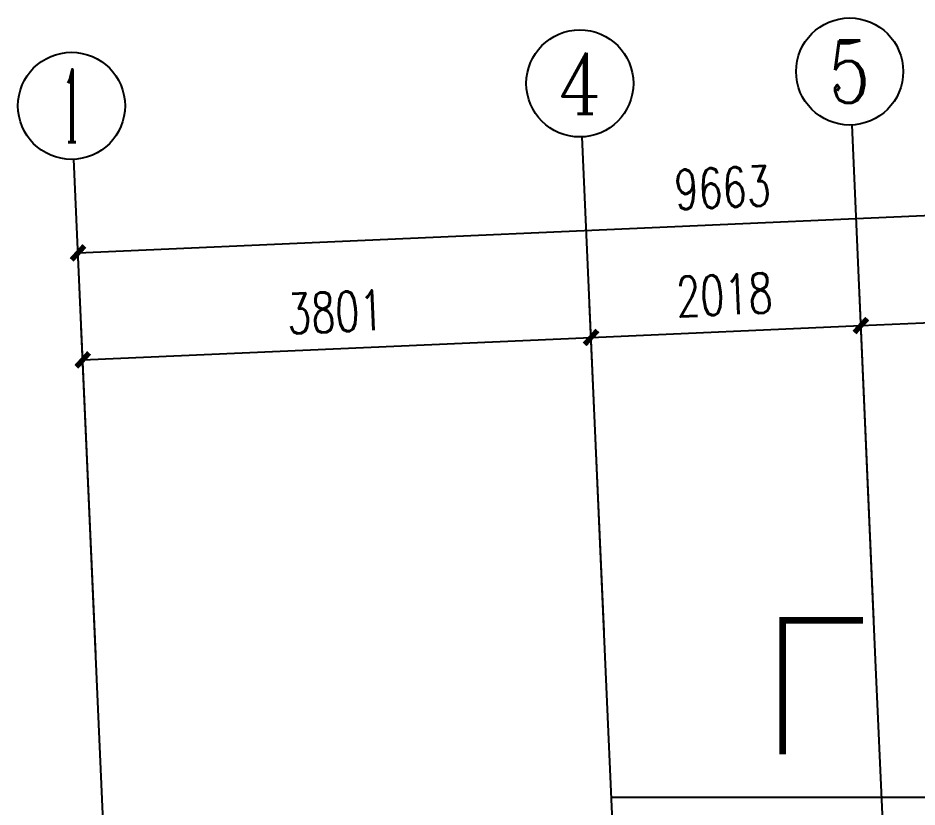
# Model space of a CAD drawing. Extents: x -20250 to 331240, y -699 to 63168.
# Drawn here: x 104692 to 111408, y 57103 to 62999 of the extents above; entities that cross this region are included whole.
import ezdxf
from ezdxf.enums import TextEntityAlignment as Align

# ---------------------------------------------------------------- set-up
doc = ezdxf.new("R2010")
doc.units = 0
doc.header["$LTSCALE"] = 1000
doc.header["$MEASUREMENT"] = 0
for name, color, linetype in [('AXIS', 3, 'Continuous'), ('AXIS_TEXT', 7, 'Continuous'), ('DIM_SYMB', 3, 'Continuous'), ('DOTE', 1, 'Continuous')]:
    doc.layers.add(name, color=color, linetype=linetype)
doc.styles.add('_TCH_AXIS', font='COMPLEX', dxfattribs={"bigfont": 'GBCBIG'})
doc.styles.add('_TCH_DIM_T3', font='SIMPLEX', dxfattribs={"width": 0.705882, "bigfont": 'GBCBIG'})
doc.dimstyles.new('_TCH_ARCH&&100', dxfattribs={"dimtxt": 297.5, "dimasz": 100, "dimexe": 250, "dimexo": 300, "dimgap": 126.25, "dimtad": 1, "dimdec": 0, "dimzin": 0, "dimdsep": 46, "dimtxsty": '_TCH_DIM_T3', "dimblk": 'ARCHTICK', "dimcen": 0.09, "dimclrt": 7, "dimazin": 2, "dimtfac": 1, "dimtdec": 0, "dimtix": 1, "dimtmove": 2, "dimatfit": 3, "dimfxl": 1, "dimtolj": 1, "dimtzin": 0, "dimarcsym": 0})

# ---------------------------------------------------------------- blocks, each defined once
blk = doc.blocks.new('_ArchTick')
at = {"color": 0, "linetype": 'ByBlock', "const_width": 0.4}
blk.add_lwpolyline([(-0.5, -0.5), (0.5, 0.5)], dxfattribs=at)
blk = doc.blocks.new('*D13')
at = {"layer": 'AXIS', "color": 0, "lineweight": -2, "transparency": 16777216}
for p, q in [((114925.8, 58672), (114817.9, 61119.7)), ((111085.4, 58502.7), (110977.4, 60950.3)), ((110988.5, 60700.6), (114828.9, 60869.9))]:
    blk.add_line(p, q, dxfattribs=at)
at = {"layer": 'Defpoints', "color": 0, "transparency": 16777216}
for p in [(114828.9, 60869.9), (114939, 58372.3), (111098.6, 58203)]:
    blk.add_point(p, dxfattribs=at)
at = {"layer": 'AXIS', "color": 0, "lineweight": -2, "transparency": 16777216, "xscale": 100, "yscale": 100, "zscale": 100}
for p, rotation in [((114828.9, 60869.9), 2.524699027739362), ((110988.5, 60700.6), 182.5246990277393)]:
    blk.add_blockref('_ArchTick', p, dxfattribs=dict(at, rotation=rotation))
at = {"layer": 'AXIS', "color": 7, "transparency": 16777216, "insert": (112896.6, 61060), "char_height": 297.5, "attachment_point": 5, "rotation": 2.5247, "style": '_TCH_DIM_T3'}
blk.add_mtext('\\A1;3844', dxfattribs=at)
blk = doc.blocks.new('*D14')
at = {"layer": 'AXIS', "color": 0, "lineweight": -2, "transparency": 16777216}
for p, q in [((111085.4, 58502.7), (110977.4, 60950.3)), ((109069.7, 58413.8), (108961.8, 60861.4)), ((108972.8, 60611.7), (110988.5, 60700.6))]:
    blk.add_line(p, q, dxfattribs=at)
at = {"layer": 'Defpoints', "color": 0, "transparency": 16777216}
for p in [(110988.5, 60700.6), (111098.6, 58203), (109082.9, 58114.1)]:
    blk.add_point(p, dxfattribs=at)
at = {"layer": 'AXIS', "color": 0, "lineweight": -2, "transparency": 16777216, "xscale": 100, "yscale": 100, "zscale": 100}
for p, rotation in [((110988.5, 60700.6), 2.524699027739247), ((108972.8, 60611.7), 182.5246990277392)]:
    blk.add_blockref('_ArchTick', p, dxfattribs=dict(at, rotation=rotation))
at = {"layer": 'AXIS', "color": 7, "transparency": 16777216, "insert": (109968.5, 60930.9), "char_height": 297.5, "attachment_point": 5, "rotation": 2.5247, "style": '_TCH_DIM_T3'}
blk.add_mtext('\\A1;2018', dxfattribs=at)
blk = doc.blocks.new('*D15')
at = {"layer": 'AXIS', "color": 0, "lineweight": -2, "transparency": 16777216}
for p, q in [((109069.7, 58413.8), (108961.8, 60861.4)), ((105272.4, 58246.4), (105164.5, 60694)), ((105175.5, 60444.3), (108972.8, 60611.7))]:
    blk.add_line(p, q, dxfattribs=at)
at = {"layer": 'Defpoints', "color": 0, "transparency": 16777216}
for p in [(108972.8, 60611.7), (109082.9, 58114.1), (105285.6, 57946.7)]:
    blk.add_point(p, dxfattribs=at)
at = {"layer": 'AXIS', "color": 0, "lineweight": -2, "transparency": 16777216, "xscale": 100, "yscale": 100, "zscale": 100}
for p, rotation in [((108972.8, 60611.7), 2.524699027739285), ((105175.5, 60444.3), 182.5246990277393)]:
    blk.add_blockref('_ArchTick', p, dxfattribs=dict(at, rotation=rotation))
at = {"layer": 'AXIS', "color": 7, "transparency": 16777216, "insert": (107062, 60802.7), "char_height": 297.5, "attachment_point": 5, "rotation": 2.5247, "style": '_TCH_DIM_T3'}
blk.add_mtext('\\A1;3801', dxfattribs=at)
blk = doc.blocks.new('*D162')
at = {"layer": 'AXIS', "color": 0, "lineweight": -2, "transparency": 16777216}
for p, q in [((114925.8, 58672), (114782.6, 61918.9)), ((105140.3, 61243.5), (114793.7, 61669.1)), ((105272.4, 58246.4), (105129.3, 61493.2))]:
    blk.add_line(p, q, dxfattribs=at)
at = {"layer": 'Defpoints', "color": 0, "transparency": 16777216}
for p in [(114793.7, 61669.1), (114939, 58372.3), (105285.6, 57946.7)]:
    blk.add_point(p, dxfattribs=at)
at = {"layer": 'AXIS', "color": 0, "lineweight": -2, "transparency": 16777216, "xscale": 100, "yscale": 100, "zscale": 100}
for p, rotation in [((114793.7, 61669.1), 2.524699027739298), ((105140.3, 61243.5), 182.5246990277393)]:
    blk.add_blockref('_ArchTick', p, dxfattribs=dict(at, rotation=rotation))
at = {"layer": 'AXIS', "color": 7, "transparency": 16777216, "insert": (109954.8, 61731), "char_height": 297.5, "attachment_point": 5, "rotation": 2.5247, "style": '_TCH_DIM_T3'}
blk.add_mtext('\\A1;9663', dxfattribs=at)

msp = doc.modelspace()

# ---------------------------------------------------------------- linework, layer by layer
at = {"layer": 'AXIS'}
for p, q in [((111098.6, 58203), (110922.4, 62199.1)), ((109082.9, 58114.1), (108906.7, 62110.2)), ((105285.6, 57946.7), (105109.4, 61942.8))]:
    msp.add_line(p, q, dxfattribs=at)
for centre in [(110904.8, 62598.7), (108889.1, 62509.8), (105091.8, 62342.4)]:
    msp.add_circle(centre, 400, dxfattribs=at)
at = {"layer": 'DIM_SYMB', "const_width": 50}
msp.add_lwpolyline([(110405, 57497.4), (110405, 58497.4), (111005, 58497.4)], dxfattribs=at)
at = {"layer": 'DOTE'}
for p, q in [((111329.9, 52956.3), (111098.6, 58203)), ((109310.3, 52956.3), (109082.9, 58114.1)), ((105505.7, 52956.3), (105285.6, 57946.7)), ((109124.3, 57175.8), (115991.8, 57175.8))]:
    msp.add_line(p, q, dxfattribs=at)

# ---------------------------------------------------------------- texts
at = {"layer": 'AXIS_TEXT', "style": '_TCH_AXIS'}
for s, height, p, p2 in [('5', 465.9, (110749.4, 62365.7), (111060.1, 62365.7)), ('4', 455.7, (108726.3, 62282), (109051.8, 62282)), ('1', 544.8, (105027, 62070), (105156.7, 62070))]:
    msp.add_text(s, height=height, dxfattribs=at).set_placement(p, p2, align=Align.FIT)

# ---------------------------------------------------------------- dimensions: what is measured, and where the dimension line sits
at = {"layer": 'AXIS'}
for p1, p2, distance, picture, middle in [((105285.6, 57946.7), (114939, 58372.3), 3300, '*D162', (109954.8, 61731)), ((111098.6, 58203), (114939, 58372.3), 2500, '*D13', (112896.6, 61060)), ((109082.9, 58114.1), (111098.6, 58203), 2500, '*D14', (109968.5, 60930.9)), ((105285.6, 57946.7), (109082.9, 58114.1), 2500, '*D15', (107062, 60802.7))]:
    dim = msp.add_aligned_dim(p1=p1, p2=p2, distance=distance, dimstyle='_TCH_ARCH&&100', dxfattribs=at)
    dim.commit()
    dim.dimension.update_dxf_attribs({"geometry": picture, "text_midpoint": middle})

doc.saveas('drawing.dxf')
